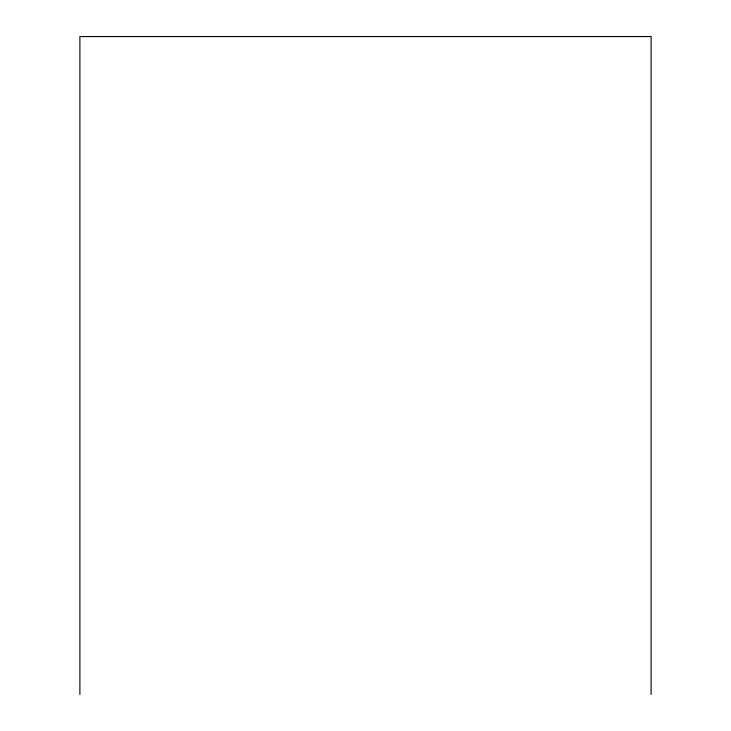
<?xml version="1.0" encoding="UTF-8"?>
<svg xmlns="http://www.w3.org/2000/svg" width="731" height="731" viewBox="0 0 731 731"><rect width="100%" height="100%" fill="white"/><g stroke="black" fill="none" stroke-linecap="round" stroke-linejoin="round"><path stroke-width="1.1" d="M651.102 694.45L651.102 36.55L79.898 36.55L79.898 694.45"/></g></svg>
